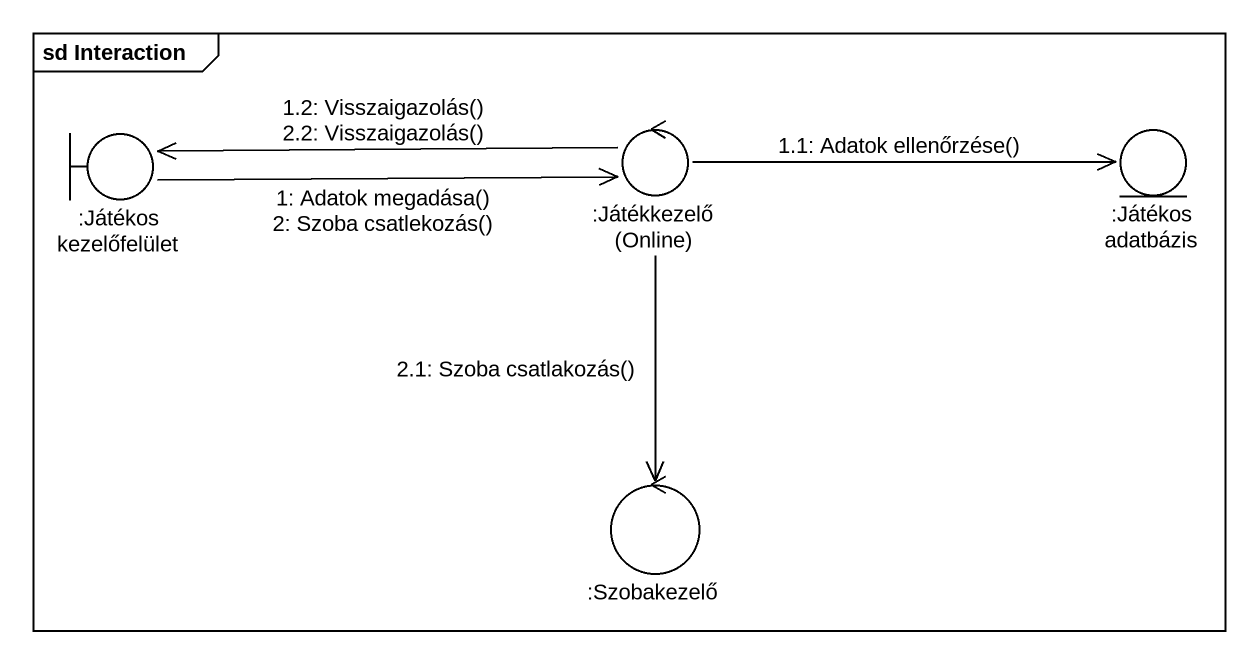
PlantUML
@startuml
mainframe sd Interaction
boundary ":Játékos kezelőfelület" as Játékos_kezelőfelület
control ":Játékkezelő (Online)" as Játékkezelő_Online
entity ":Játékos adatbázis" as Játékos_adatbázis
control ":Szobakezelő" as Szobakezelő
Játékos_kezelőfelület -right-> Játékkezelő_Online : 1: Adatok megadása()\n2: Szoba csatlekozás()
Játékkezelő_Online -right-> Játékos_adatbázis : 1.1: Adatok ellenőrzése()
Játékkezelő_Online -left-> Játékos_kezelőfelület : 1.2: Visszaigazolás()\n2.2: Visszaigazolás()
Játékkezelő_Online --> Szobakezelő : 2.1: Szoba csatlakozás()
@enduml
